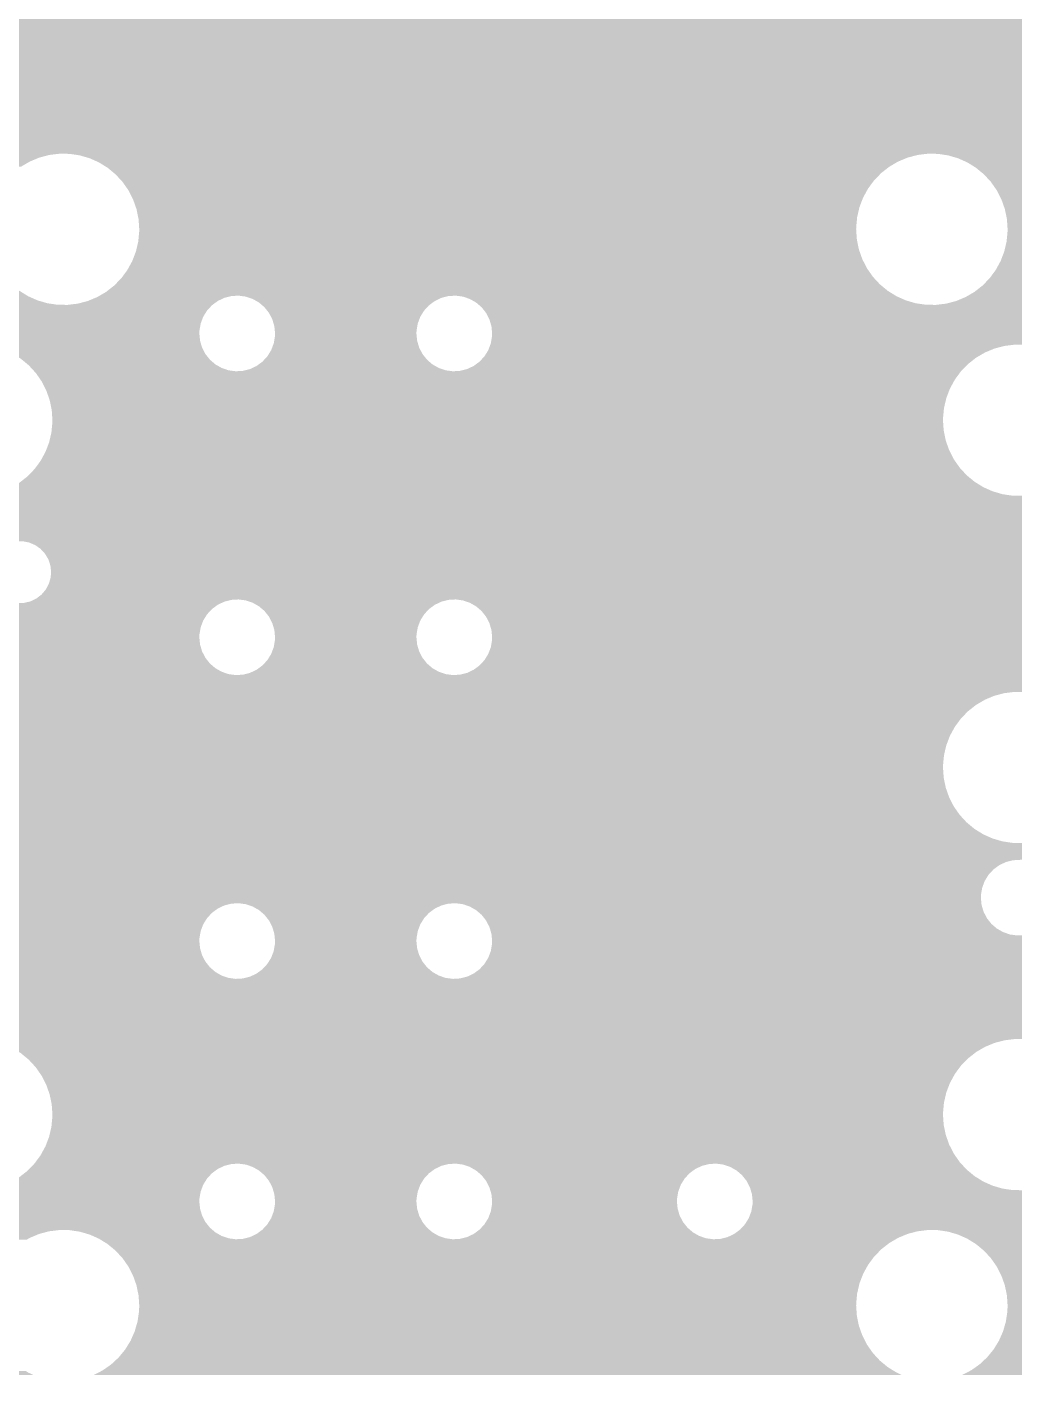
# Model space of a CAD drawing. Extents: x 295 to 953, y 10 to 290.
# Drawn here: x 609.31 to 641.07, y 100.85 to 144.25 of the extents above; entities that cross this region are included whole.
import ezdxf

# ---------------------------------------------------------------- set-up
doc = ezdxf.new("R2010")
doc.units = 0
doc.header["$LTSCALE"] = 5
doc.header["$MEASUREMENT"] = 0
doc.layers.add('PWR1', color=7, linetype='CONTINUOUS')

msp = doc.modelspace()

# ---------------------------------------------------------------- linework, layer by layer
at = {"layer": 'PWR1'}
for points in [[(525.272, 140.165), (525.272, 144.562), (658.545, 140.165), (658.545, 144.562)], [(525.272, 140.125), (525.272, 140.165), (610.027, 140.125), (610.355, 140.165)], [(610.684, 140.161), (610.355, 140.165), (638.261, 140.161), (638.295, 140.165)], [(638.624, 140.161), (638.295, 140.165), (658.545, 140.161), (658.545, 140.165)], [(525.272, 140.04), (525.272, 140.125), (609.708, 140.04), (610.027, 140.125)], [(525.272, 139.914), (525.272, 140.04), (609.404, 139.914), (609.708, 140.04)], [(525.272, 139.747), (525.272, 139.914), (609.119, 139.747), (609.404, 139.914)], [(610.927, 140.125), (610.684, 140.161), (637.967, 140.125), (638.261, 140.161)], [(611.011, 140.112), (610.927, 140.125), (637.92, 140.112), (637.967, 140.125)], [(611.257, 140.04), (611.011, 140.112), (637.648, 140.04), (637.92, 140.112)], [(611.327, 140.02), (611.257, 140.04), (637.599, 140.02), (637.648, 140.04)], [(611.565, 139.914), (611.327, 140.02), (637.344, 139.914), (637.599, 140.02)], [(611.629, 139.886), (611.565, 139.914), (637.295, 139.886), (637.344, 139.914)], [(611.852, 139.747), (611.629, 139.886), (637.059, 139.747), (637.295, 139.886)], [(611.909, 139.712), (611.852, 139.747), (637.014, 139.712), (637.059, 139.747)], [(638.951, 140.112), (638.624, 140.161), (658.545, 140.112), (658.545, 140.161)], [(639.267, 140.02), (638.951, 140.112), (658.545, 140.02), (658.545, 140.112)], [(639.569, 139.886), (639.267, 140.02), (658.545, 139.886), (658.545, 140.02)], [(639.849, 139.712), (639.569, 139.886), (658.545, 139.712), (658.545, 139.886)], [(612.112, 139.544), (611.909, 139.712), (636.799, 139.544), (637.014, 139.712)], [(612.163, 139.502), (612.112, 139.544), (636.759, 139.502), (636.799, 139.544)], [(612.343, 139.307), (612.163, 139.502), (636.57, 139.307), (636.759, 139.502)], [(612.387, 139.259), (612.343, 139.307), (636.534, 139.259), (636.57, 139.307)], [(640.103, 139.502), (639.849, 139.712), (658.545, 139.502), (658.545, 139.712)], [(640.327, 139.259), (640.103, 139.502), (658.545, 139.259), (658.545, 139.502)], [(612.539, 139.042), (612.387, 139.259), (636.374, 139.042), (636.534, 139.259)], [(612.576, 138.989), (612.539, 139.042), (636.345, 138.989), (636.374, 139.042)], [(612.697, 138.752), (612.576, 138.989), (636.216, 138.752), (636.345, 138.989)], [(640.516, 138.989), (640.327, 139.259), (658.545, 138.989), (658.545, 139.259)], [(640.666, 138.696), (640.516, 138.989), (658.545, 138.696), (658.545, 138.989)], [(612.726, 138.696), (612.697, 138.752), (636.194, 138.696), (636.216, 138.752)], [(612.815, 138.444), (612.726, 138.696), (636.098, 138.444), (636.194, 138.696)], [(612.836, 138.385), (612.815, 138.444), (636.085, 138.385), (636.098, 138.444)], [(640.776, 138.385), (640.666, 138.696), (658.545, 138.385), (658.545, 138.696)], [(612.89, 138.123), (612.836, 138.385), (636.024, 138.123), (636.085, 138.385)], [(612.903, 138.061), (612.89, 138.123), (636.018, 138.061), (636.024, 138.123)], [(612.921, 137.794), (612.903, 138.061), (635.993, 137.794), (636.018, 138.061)], [(640.843, 138.061), (640.776, 138.385), (658.545, 138.061), (658.545, 138.385)], [(640.865, 137.732), (640.843, 138.061), (658.545, 137.732), (658.545, 138.061)], [(612.899, 137.403), (612.924, 137.67), (636.015, 137.403), (635.996, 137.67)], [(612.925, 137.732), (612.921, 137.794), (635.992, 137.732), (635.993, 137.794)], [(612.924, 137.67), (612.925, 137.732), (635.996, 137.67), (635.992, 137.732)], [(640.833, 137.342), (640.864, 137.67), (658.545, 137.342), (658.545, 137.67)], [(640.864, 137.67), (640.865, 137.732), (658.545, 137.67), (658.545, 137.732)], [(612.833, 137.08), (612.893, 137.342), (636.081, 137.08), (636.027, 137.342)], [(612.893, 137.342), (612.899, 137.403), (636.027, 137.342), (636.015, 137.403)], [(640.759, 137.021), (640.833, 137.342), (658.545, 137.021), (658.545, 137.342)], [(612.572, 136.476), (612.701, 136.712), (636.341, 136.476), (636.22, 136.712)], [(612.701, 136.712), (612.723, 136.769), (636.22, 136.712), (636.191, 136.769)], [(612.723, 136.769), (612.819, 137.021), (636.191, 136.769), (636.102, 137.021)], [(612.819, 137.021), (612.833, 137.08), (636.102, 137.021), (636.081, 137.08)], [(640.483, 136.423), (640.641, 136.712), (658.545, 136.423), (658.545, 136.712)], [(640.641, 136.712), (640.759, 137.021), (658.545, 136.712), (658.545, 137.021)], [(612.383, 136.205), (612.543, 136.423), (636.53, 136.205), (636.378, 136.423)], [(612.543, 136.423), (612.572, 136.476), (636.378, 136.423), (636.341, 136.476)], [(640.287, 136.157), (640.483, 136.423), (658.545, 136.157), (658.545, 136.423)], [(611.903, 135.753), (612.118, 135.921), (637.008, 135.753), (636.805, 135.921)], [(612.118, 135.921), (612.159, 135.963), (636.805, 135.921), (636.754, 135.963)], [(612.159, 135.963), (612.347, 136.157), (636.754, 135.963), (636.574, 136.157)], [(612.347, 136.157), (612.383, 136.205), (636.574, 136.157), (636.53, 136.205)], [(639.798, 135.717), (640.058, 135.921), (658.545, 135.717), (658.545, 135.921)], [(640.058, 135.921), (640.287, 136.157), (658.545, 135.921), (658.545, 136.157)], [(562.991, 135.579), (562.991, 135.753), (609.349, 135.579), (609.068, 135.753)], [(562.991, 135.445), (562.991, 135.579), (609.65, 135.445), (609.349, 135.579)], [(562.991, 135.353), (562.991, 135.445), (609.966, 135.353), (609.65, 135.445)], [(610.95, 135.34), (611.269, 135.424), (615.336, 135.34), (615.451, 135.424)], [(611.269, 135.424), (611.273, 135.426), (615.451, 135.424), (615.453, 135.426)], [(611.273, 135.426), (611.513, 135.526), (615.453, 135.426), (615.664, 135.526)], [(611.513, 135.526), (611.573, 135.551), (615.664, 135.526), (615.762, 135.551)], [(611.573, 135.551), (611.629, 135.583), (615.762, 135.551), (615.89, 135.583)], [(611.629, 135.583), (611.652, 135.597), (615.89, 135.583), (616.122, 135.597)], [(611.652, 135.597), (611.858, 135.717), (637.26, 135.597), (637.066, 135.717)], [(611.858, 135.717), (611.903, 135.753), (637.066, 135.717), (637.008, 135.753)], [(616.223, 135.583), (616.122, 135.597), (622.875, 135.583), (623.107, 135.597)], [(616.353, 135.566), (616.223, 135.583), (622.806, 135.566), (622.875, 135.583)], [(616.473, 135.526), (616.353, 135.566), (622.649, 135.526), (622.806, 135.566)], [(616.574, 135.491), (616.473, 135.526), (622.576, 135.491), (622.649, 135.526)], [(616.689, 135.426), (616.574, 135.491), (622.438, 135.426), (622.576, 135.491)], [(616.777, 135.376), (616.689, 135.426), (622.37, 135.376), (622.438, 135.426)], [(623.239, 135.579), (623.107, 135.597), (637.289, 135.579), (637.26, 135.597)], [(623.338, 135.566), (623.239, 135.579), (637.318, 135.566), (637.289, 135.579)], [(623.559, 135.491), (623.338, 135.566), (637.486, 135.491), (637.318, 135.566)], [(623.641, 135.445), (623.559, 135.491), (637.59, 135.445), (637.486, 135.491)], [(623.762, 135.376), (623.641, 135.445), (637.825, 135.376), (637.59, 135.445)], [(638.89, 135.34), (639.209, 135.424), (658.545, 135.34), (658.545, 135.424)], [(639.209, 135.424), (639.513, 135.551), (658.545, 135.424), (658.545, 135.551)], [(639.513, 135.551), (639.798, 135.717), (658.545, 135.551), (658.545, 135.717)], [(562.991, 135.304), (562.991, 135.353), (610.293, 135.304), (609.966, 135.353)], [(562.991, 135.3), (562.991, 135.304), (610.622, 135.3), (610.293, 135.304)], [(562.991, 135.288), (562.991, 135.3), (615.265, 135.288), (615.281, 135.3)], [(562.991, 135.117), (562.991, 135.288), (615.107, 135.117), (615.265, 135.288)], [(562.991, 134.919), (562.991, 135.117), (614.984, 134.919), (615.107, 135.117)], [(610.622, 135.3), (610.95, 135.34), (615.281, 135.3), (615.336, 135.34)], [(616.88, 135.288), (616.777, 135.376), (622.25, 135.288), (622.37, 135.376)], [(616.954, 135.225), (616.88, 135.288), (622.191, 135.225), (622.25, 135.288)], [(617.039, 135.117), (616.954, 135.225), (622.092, 135.117), (622.191, 135.225)], [(617.099, 135.042), (617.039, 135.117), (622.045, 135.042), (622.092, 135.117)], [(617.163, 134.919), (617.099, 135.042), (621.969, 134.919), (622.045, 135.042)], [(623.79, 135.353), (623.762, 135.376), (637.906, 135.353), (637.825, 135.376)], [(623.846, 135.304), (623.79, 135.353), (638.233, 135.304), (637.906, 135.353)], [(623.851, 135.3), (623.846, 135.304), (638.562, 135.3), (638.233, 135.304)], [(623.939, 135.225), (623.851, 135.3), (658.545, 135.225), (658.545, 135.3)], [(624.084, 135.042), (623.939, 135.225), (658.545, 135.042), (658.545, 135.225)], [(624.191, 134.835), (624.084, 135.042), (658.545, 134.835), (658.545, 135.042)], [(638.562, 135.3), (638.89, 135.34), (658.545, 135.3), (658.545, 135.34)], [(562.991, 134.701), (562.991, 134.919), (614.902, 134.701), (614.984, 134.919)], [(562.991, 134.471), (562.991, 134.701), (614.862, 134.471), (614.902, 134.701)], [(617.206, 134.835), (617.163, 134.919), (621.937, 134.835), (621.969, 134.919)], [(617.246, 134.701), (617.206, 134.835), (621.887, 134.701), (621.937, 134.835)], [(617.272, 134.612), (617.246, 134.701), (621.871, 134.612), (621.887, 134.701)], [(617.286, 134.471), (617.272, 134.612), (621.847, 134.471), (621.871, 134.612)], [(624.257, 134.612), (624.191, 134.835), (658.545, 134.612), (658.545, 134.835)], [(624.28, 134.38), (624.257, 134.612), (658.545, 134.38), (658.545, 134.612)], [(562.991, 134.38), (562.991, 134.471), (614.858, 134.38), (614.862, 134.471)], [(562.991, 134.2), (562.991, 134.38), (614.876, 134.2), (614.858, 134.38)], [(578.634, 134.169), (578.403, 134.2), (614.879, 134.169), (614.876, 134.2)], [(578.698, 134.148), (578.634, 134.169), (614.881, 134.148), (614.879, 134.169)], [(578.855, 134.094), (578.698, 134.148), (614.896, 134.094), (614.881, 134.148)], [(578.989, 134.018), (578.855, 134.094), (614.919, 134.018), (614.896, 134.094)], [(617.252, 134.058), (617.267, 134.148), (621.892, 134.058), (621.866, 134.148)], [(617.267, 134.148), (617.291, 134.288), (621.866, 134.148), (621.852, 134.288)], [(617.295, 134.38), (617.286, 134.471), (621.843, 134.38), (621.847, 134.471)], [(617.291, 134.288), (617.295, 134.38), (621.852, 134.288), (621.843, 134.38)], [(624.237, 134.058), (624.276, 134.288), (658.545, 134.058), (658.545, 134.288)], [(624.276, 134.288), (624.28, 134.38), (658.545, 134.288), (658.545, 134.38)], [(607.89, 134.014), (607.561, 134.018), (614.92, 134.014), (614.919, 134.018)], [(608.217, 133.965), (607.89, 134.014), (614.935, 133.965), (614.92, 134.014)], [(608.358, 133.924), (608.217, 133.965), (614.947, 133.924), (614.935, 133.965)], [(608.533, 133.873), (608.358, 133.924), (614.973, 133.873), (614.947, 133.924)], [(608.835, 133.739), (608.533, 133.873), (615.043, 133.739), (614.973, 133.873)], [(608.869, 133.717), (608.835, 133.739), (615.054, 133.717), (615.043, 133.739)], [(609.115, 133.565), (608.869, 133.717), (615.175, 133.565), (615.054, 133.717)], [(617.046, 133.642), (617.093, 133.717), (622.099, 133.642), (622.039, 133.717)], [(617.093, 133.717), (617.169, 133.84), (622.039, 133.717), (621.975, 133.84)], [(617.169, 133.84), (617.201, 133.924), (621.975, 133.84), (621.932, 133.924)], [(617.201, 133.924), (617.252, 134.058), (621.932, 133.924), (621.892, 134.058)], [(624.031, 133.642), (624.109, 133.767), (639.924, 133.642), (640.138, 133.767)], [(624.109, 133.767), (624.154, 133.84), (640.138, 133.767), (640.314, 133.84)], [(624.154, 133.84), (624.174, 133.894), (640.314, 133.84), (640.442, 133.894)], [(624.174, 133.894), (624.206, 133.978), (640.442, 133.894), (640.761, 133.978)], [(624.206, 133.978), (624.221, 134.018), (640.761, 133.978), (641.089, 134.018)], [(624.221, 134.018), (624.237, 134.058), (658.545, 134.018), (658.545, 134.058)], [(609.152, 133.535), (609.115, 133.565), (615.199, 133.535), (615.175, 133.565)], [(609.336, 133.383), (609.152, 133.535), (615.376, 133.383), (615.199, 133.535)], [(609.369, 133.355), (609.336, 133.383), (615.425, 133.355), (615.376, 133.383)], [(609.45, 133.268), (609.369, 133.355), (615.579, 133.268), (615.425, 133.355)], [(609.519, 133.193), (609.45, 133.268), (615.8, 133.193), (615.579, 133.268)], [(616.332, 133.193), (616.489, 133.233), (622.785, 133.193), (622.666, 133.233)], [(616.489, 133.233), (616.562, 133.268), (622.666, 133.233), (622.564, 133.268)], [(616.562, 133.268), (616.7, 133.333), (622.564, 133.268), (622.449, 133.333)], [(616.7, 133.333), (616.768, 133.383), (622.449, 133.333), (622.361, 133.383)], [(616.768, 133.383), (616.888, 133.471), (622.361, 133.383), (622.258, 133.471)], [(616.888, 133.471), (616.947, 133.535), (622.258, 133.471), (622.184, 133.535)], [(616.947, 133.535), (617.046, 133.642), (622.184, 133.535), (622.099, 133.642)], [(623.248, 133.176), (623.474, 133.233), (639.378, 133.176), (639.434, 133.233)], [(623.474, 133.233), (623.685, 133.333), (639.434, 133.233), (639.531, 133.333)], [(623.685, 133.333), (623.772, 133.397), (639.531, 133.333), (639.593, 133.397)], [(623.772, 133.397), (623.873, 133.471), (639.593, 133.397), (639.688, 133.471)], [(623.873, 133.471), (623.993, 133.601), (639.688, 133.471), (639.853, 133.601)], [(623.993, 133.601), (624.031, 133.642), (639.853, 133.601), (639.924, 133.642)], [(609.547, 133.162), (609.519, 133.193), (616.031, 133.162), (615.8, 133.193)], [(609.549, 133.161), (609.547, 133.162), (639.364, 133.161), (639.365, 133.162)], [(609.593, 133.113), (609.549, 133.161), (639.328, 133.113), (639.364, 133.161)], [(609.745, 132.895), (609.593, 133.113), (639.168, 132.895), (639.328, 133.113)], [(609.782, 132.842), (609.745, 132.895), (639.139, 132.842), (639.168, 132.895)], [(609.903, 132.606), (609.782, 132.842), (639.01, 132.606), (639.139, 132.842)], [(616.031, 133.162), (616.263, 133.176), (623.016, 133.162), (622.915, 133.176)], [(616.263, 133.176), (616.332, 133.193), (622.915, 133.176), (622.785, 133.193)], [(623.016, 133.162), (623.248, 133.176), (639.365, 133.162), (639.378, 133.176)], [(609.932, 132.549), (609.903, 132.606), (638.988, 132.549), (639.01, 132.606)], [(610.021, 132.297), (609.932, 132.549), (638.892, 132.297), (638.988, 132.549)], [(610.042, 132.238), (610.021, 132.297), (638.879, 132.238), (638.892, 132.297)], [(610.096, 131.976), (610.042, 132.238), (638.818, 131.976), (638.879, 132.238)], [(610.109, 131.915), (610.096, 131.976), (638.812, 131.915), (638.818, 131.976)], [(610.105, 131.257), (610.13, 131.524), (638.809, 131.257), (638.79, 131.524)], [(610.127, 131.648), (610.109, 131.915), (638.787, 131.648), (638.812, 131.915)], [(610.131, 131.586), (610.127, 131.648), (638.786, 131.586), (638.787, 131.648)], [(610.13, 131.524), (610.131, 131.586), (638.79, 131.524), (638.786, 131.586)], [(610.039, 130.933), (610.099, 131.195), (638.875, 130.933), (638.821, 131.195)], [(610.099, 131.195), (610.105, 131.257), (638.821, 131.195), (638.809, 131.257)], [(609.907, 130.566), (609.929, 130.622), (639.014, 130.566), (638.985, 130.622)], [(609.929, 130.622), (610.025, 130.874), (638.985, 130.622), (638.896, 130.874)], [(610.025, 130.874), (610.039, 130.933), (638.896, 130.874), (638.875, 130.933)], [(609.589, 130.059), (609.749, 130.276), (639.324, 130.059), (639.172, 130.276)], [(609.749, 130.276), (609.778, 130.329), (639.172, 130.276), (639.135, 130.329)], [(609.778, 130.329), (609.907, 130.566), (639.135, 130.329), (639.014, 130.566)], [(609.109, 129.606), (609.324, 129.774), (639.802, 129.606), (639.599, 129.774)], [(609.324, 129.774), (609.365, 129.816), (639.599, 129.774), (639.548, 129.816)], [(609.365, 129.816), (609.553, 130.011), (639.548, 129.816), (639.368, 130.011)], [(609.553, 130.011), (609.589, 130.059), (639.368, 130.011), (639.324, 130.059)], [(608.524, 129.298), (608.779, 129.404), (640.384, 129.298), (640.146, 129.404)], [(608.779, 129.404), (608.828, 129.432), (640.146, 129.404), (640.083, 129.432)], [(608.828, 129.432), (609.064, 129.571), (640.083, 129.432), (639.86, 129.571)], [(609.064, 129.571), (609.109, 129.606), (639.86, 129.571), (639.802, 129.606)], [(562.991, 129.035), (562.991, 129.153), (644.982, 129.035), (644.947, 129.153)], [(562.991, 128.828), (562.991, 129.035), (645.09, 128.828), (644.982, 129.035)], [(607.828, 129.153), (607.863, 129.157), (641.356, 129.153), (641.027, 129.157)], [(607.863, 129.157), (608.156, 129.193), (641.027, 129.157), (640.784, 129.193)], [(608.156, 129.193), (608.203, 129.206), (640.784, 129.193), (640.7, 129.206)], [(608.203, 129.206), (608.475, 129.278), (640.7, 129.206), (640.455, 129.278)], [(608.475, 129.278), (608.524, 129.298), (640.455, 129.278), (640.384, 129.298)], [(562.991, 128.645), (562.991, 128.828), (645.235, 128.645), (645.09, 128.828)], [(562.991, 128.612), (562.991, 128.645), (645.273, 128.612), (645.235, 128.645)], [(578.634, 128.581), (578.403, 128.612), (645.31, 128.581), (645.273, 128.612)], [(578.855, 128.506), (578.634, 128.581), (645.396, 128.506), (645.31, 128.581)], [(578.878, 128.493), (578.855, 128.506), (645.412, 128.493), (645.396, 128.506)], [(579.058, 128.391), (578.878, 128.493), (645.591, 128.391), (645.412, 128.493)], [(579.073, 128.378), (579.058, 128.391), (645.614, 128.378), (645.591, 128.391)], [(579.16, 128.304), (579.073, 128.378), (645.835, 128.304), (645.614, 128.378)], [(579.196, 128.273), (579.16, 128.304), (646.066, 128.273), (645.835, 128.304)], [(579.235, 128.24), (579.196, 128.273), (658.545, 128.24), (658.545, 128.273)], [(579.38, 128.057), (579.235, 128.24), (658.545, 128.057), (658.545, 128.24)], [(579.487, 127.85), (579.38, 128.057), (658.545, 127.85), (658.545, 128.057)], [(579.535, 127.69), (579.487, 127.85), (658.545, 127.69), (658.545, 127.85)], [(609.386, 127.649), (609.179, 127.69), (658.545, 127.649), (658.545, 127.69)], [(609.58, 127.566), (609.386, 127.649), (658.545, 127.566), (658.545, 127.649)], [(609.752, 127.444), (609.58, 127.566), (658.545, 127.444), (658.545, 127.566)], [(609.894, 127.288), (609.752, 127.444), (658.545, 127.288), (658.545, 127.444)], [(610.001, 127.106), (609.894, 127.288), (658.545, 127.106), (658.545, 127.288)], [(610.067, 126.906), (610.001, 127.106), (658.545, 126.906), (658.545, 127.106)], [(610.089, 126.696), (610.067, 126.906), (658.545, 126.696), (658.545, 126.906)], [(609.915, 126.133), (610.015, 126.319), (658.545, 126.133), (658.545, 126.319)], [(610.015, 126.319), (610.074, 126.521), (658.545, 126.319), (658.545, 126.521)], [(610.074, 126.521), (610.089, 126.696), (658.545, 126.521), (658.545, 126.696)], [(609.555, 125.818), (609.611, 125.844), (658.545, 125.818), (658.545, 125.844)], [(609.611, 125.844), (609.778, 125.972), (658.545, 125.844), (658.545, 125.972)], [(609.778, 125.972), (609.915, 126.133), (658.545, 125.972), (658.545, 126.133)], [(562.991, 125.647), (562.991, 125.703), (615.453, 125.647), (615.57, 125.703)], [(562.991, 125.509), (562.991, 125.647), (615.265, 125.509), (615.453, 125.647)], [(562.991, 125.338), (562.991, 125.509), (615.107, 125.338), (615.265, 125.509)], [(609.004, 125.703), (609.215, 125.706), (615.57, 125.703), (615.578, 125.706)], [(609.215, 125.706), (609.388, 125.747), (615.578, 125.706), (615.664, 125.747)], [(609.388, 125.747), (609.42, 125.754), (615.664, 125.747), (615.693, 125.754)], [(609.42, 125.754), (609.526, 125.804), (615.693, 125.754), (615.89, 125.804)], [(609.526, 125.804), (609.555, 125.818), (615.89, 125.804), (616.122, 125.818)], [(616.223, 125.804), (616.122, 125.818), (622.875, 125.804), (623.107, 125.818)], [(616.353, 125.787), (616.223, 125.804), (622.806, 125.787), (622.875, 125.804)], [(616.473, 125.747), (616.353, 125.787), (622.649, 125.747), (622.806, 125.787)], [(616.574, 125.712), (616.473, 125.747), (622.576, 125.712), (622.649, 125.747)], [(616.689, 125.647), (616.574, 125.712), (622.438, 125.647), (622.576, 125.712)], [(616.777, 125.597), (616.689, 125.647), (622.37, 125.597), (622.438, 125.647)], [(616.88, 125.509), (616.777, 125.597), (622.25, 125.509), (622.37, 125.597)], [(616.954, 125.446), (616.88, 125.509), (622.191, 125.446), (622.25, 125.509)], [(617.039, 125.338), (616.954, 125.446), (622.092, 125.338), (622.191, 125.446)], [(623.338, 125.787), (623.107, 125.818), (658.545, 125.787), (658.545, 125.818)], [(623.559, 125.712), (623.338, 125.787), (658.545, 125.712), (658.545, 125.787)], [(623.762, 125.597), (623.559, 125.712), (658.545, 125.597), (658.545, 125.712)], [(623.939, 125.446), (623.762, 125.597), (658.545, 125.446), (658.545, 125.597)], [(624.084, 125.263), (623.939, 125.446), (658.545, 125.263), (658.545, 125.446)], [(562.991, 125.14), (562.991, 125.338), (614.984, 125.14), (615.107, 125.338)], [(562.991, 124.922), (562.991, 125.14), (614.902, 124.922), (614.984, 125.14)], [(617.099, 125.263), (617.039, 125.338), (622.045, 125.263), (622.092, 125.338)], [(617.163, 125.14), (617.099, 125.263), (621.969, 125.14), (622.045, 125.263)], [(617.206, 125.056), (617.163, 125.14), (621.937, 125.056), (621.969, 125.14)], [(617.246, 124.922), (617.206, 125.056), (621.887, 124.922), (621.937, 125.056)], [(624.191, 125.056), (624.084, 125.263), (658.545, 125.056), (658.545, 125.263)], [(624.257, 124.833), (624.191, 125.056), (658.545, 124.833), (658.545, 125.056)], [(562.991, 124.692), (562.991, 124.922), (614.862, 124.692), (614.902, 124.922)], [(562.991, 124.601), (562.991, 124.692), (614.858, 124.601), (614.862, 124.692)], [(562.991, 124.369), (562.991, 124.601), (614.881, 124.369), (614.858, 124.601)], [(617.272, 124.833), (617.246, 124.922), (621.871, 124.833), (621.887, 124.922)], [(617.286, 124.692), (617.272, 124.833), (621.847, 124.692), (621.871, 124.833)], [(617.295, 124.601), (617.286, 124.692), (621.843, 124.601), (621.847, 124.692)], [(617.291, 124.509), (617.295, 124.601), (621.852, 124.509), (621.843, 124.601)], [(624.28, 124.601), (624.257, 124.833), (658.545, 124.601), (658.545, 124.833)], [(624.276, 124.509), (624.28, 124.601), (658.545, 124.509), (658.545, 124.601)], [(562.991, 124.145), (562.991, 124.369), (614.947, 124.145), (614.881, 124.369)], [(562.991, 123.938), (562.991, 124.145), (615.054, 123.938), (614.947, 124.145)], [(617.169, 124.061), (617.201, 124.145), (621.975, 124.061), (621.932, 124.145)], [(617.201, 124.145), (617.252, 124.279), (621.932, 124.145), (621.892, 124.279)], [(617.252, 124.279), (617.267, 124.369), (621.892, 124.279), (621.866, 124.369)], [(617.267, 124.369), (617.291, 124.509), (621.866, 124.369), (621.852, 124.509)], [(624.154, 124.061), (624.237, 124.279), (658.545, 124.061), (658.545, 124.279)], [(624.237, 124.279), (624.276, 124.509), (658.545, 124.279), (658.545, 124.509)], [(562.991, 123.756), (562.991, 123.938), (615.199, 123.756), (615.054, 123.938)], [(562.991, 123.604), (562.991, 123.756), (615.376, 123.604), (615.199, 123.756)], [(616.768, 123.604), (616.888, 123.692), (622.361, 123.604), (622.258, 123.692)], [(616.888, 123.692), (616.947, 123.756), (622.258, 123.692), (622.184, 123.756)], [(616.947, 123.756), (617.046, 123.863), (622.184, 123.756), (622.099, 123.863)], [(617.046, 123.863), (617.093, 123.938), (622.099, 123.863), (622.039, 123.938)], [(617.093, 123.938), (617.169, 124.061), (622.039, 123.938), (621.975, 124.061)], [(623.685, 123.554), (623.873, 123.692), (658.545, 123.554), (658.545, 123.692)], [(623.873, 123.692), (624.031, 123.863), (658.545, 123.692), (658.545, 123.863)], [(624.031, 123.863), (624.154, 124.061), (658.545, 123.863), (658.545, 124.061)], [(562.991, 123.489), (562.991, 123.604), (615.579, 123.489), (615.376, 123.604)], [(562.991, 123.414), (562.991, 123.489), (615.8, 123.414), (615.579, 123.489)], [(562.991, 123.383), (562.991, 123.414), (616.031, 123.383), (615.8, 123.414)], [(562.991, 123.024), (562.991, 123.383), (658.545, 123.024), (658.545, 123.383)], [(616.031, 123.383), (616.263, 123.397), (623.016, 123.383), (622.915, 123.397)], [(616.263, 123.397), (616.332, 123.414), (622.915, 123.397), (622.785, 123.414)], [(616.332, 123.414), (616.489, 123.454), (622.785, 123.414), (622.666, 123.454)], [(616.489, 123.454), (616.562, 123.489), (622.666, 123.454), (622.564, 123.489)], [(616.562, 123.489), (616.7, 123.554), (622.564, 123.489), (622.449, 123.554)], [(616.7, 123.554), (616.768, 123.604), (622.449, 123.554), (622.361, 123.604)], [(623.016, 123.383), (623.248, 123.397), (658.545, 123.383), (658.545, 123.397)], [(623.248, 123.397), (623.474, 123.454), (658.545, 123.397), (658.545, 123.454)], [(623.474, 123.454), (623.685, 123.554), (658.545, 123.454), (658.545, 123.554)], [(578.634, 122.993), (578.403, 123.024), (658.545, 122.993), (658.545, 123.024)], [(578.855, 122.918), (578.634, 122.993), (658.545, 122.918), (658.545, 122.993)], [(578.989, 122.842), (578.855, 122.918), (658.545, 122.842), (658.545, 122.918)], [(579.058, 122.803), (578.989, 122.842), (640.772, 122.803), (641.089, 122.842)], [(579.06, 122.802), (579.058, 122.803), (640.761, 122.802), (640.772, 122.803)], [(579.158, 122.718), (579.06, 122.802), (640.442, 122.718), (640.761, 122.802)], [(579.235, 122.652), (579.158, 122.718), (640.283, 122.652), (640.442, 122.718)], [(579.283, 122.591), (579.235, 122.652), (640.138, 122.591), (640.283, 122.652)], [(579.38, 122.469), (579.283, 122.591), (639.929, 122.469), (640.138, 122.591)], [(579.403, 122.425), (579.38, 122.469), (639.853, 122.425), (639.929, 122.469)], [(579.487, 122.262), (579.403, 122.425), (639.646, 122.262), (639.853, 122.425)], [(579.499, 122.221), (579.487, 122.262), (639.593, 122.221), (639.646, 122.262)], [(579.553, 122.039), (579.499, 122.221), (639.416, 122.039), (639.593, 122.221)], [(579.559, 121.985), (579.553, 122.039), (639.364, 121.985), (639.416, 122.039)], [(579.576, 121.807), (579.559, 121.985), (639.233, 121.807), (639.364, 121.985)], [(579.533, 121.485), (579.572, 121.715), (639.04, 121.485), (639.166, 121.715)], [(579.572, 121.719), (579.576, 121.807), (639.168, 121.719), (639.233, 121.807)], [(579.572, 121.715), (579.572, 121.719), (639.166, 121.715), (639.168, 121.719)], [(579.327, 121.069), (579.359, 121.121), (638.88, 121.069), (638.892, 121.121)], [(579.359, 121.121), (579.45, 121.267), (638.892, 121.121), (638.948, 121.267)], [(579.45, 121.267), (579.511, 121.43), (638.948, 121.267), (639.01, 121.43)], [(579.511, 121.43), (579.533, 121.485), (639.01, 121.43), (639.04, 121.485)], [(578.544, 120.603), (578.77, 120.66), (638.799, 120.603), (638.805, 120.66)], [(578.77, 120.66), (578.981, 120.76), (638.805, 120.66), (638.814, 120.76)], [(578.981, 120.76), (579.036, 120.8), (638.814, 120.76), (638.818, 120.8)], [(579.036, 120.8), (579.169, 120.898), (638.818, 120.8), (638.84, 120.898)], [(579.169, 120.898), (579.327, 121.069), (638.84, 120.898), (638.88, 121.069)], [(562.991, 120.472), (562.991, 120.589), (638.787, 120.472), (638.798, 120.589)], [(562.991, 120.41), (562.991, 120.472), (638.786, 120.41), (638.787, 120.472)], [(562.991, 120.081), (562.991, 120.41), (638.809, 120.081), (638.786, 120.41)], [(578.312, 120.589), (578.544, 120.603), (638.798, 120.589), (638.799, 120.603)], [(562.991, 119.757), (562.991, 120.081), (638.875, 119.757), (638.809, 120.081)], [(562.991, 119.446), (562.991, 119.757), (638.985, 119.446), (638.875, 119.757)], [(562.991, 119.153), (562.991, 119.446), (639.135, 119.153), (638.985, 119.446)], [(562.991, 118.883), (562.991, 119.153), (639.324, 118.883), (639.135, 119.153)], [(562.991, 118.64), (562.991, 118.883), (639.548, 118.64), (639.324, 118.883)], [(562.991, 118.43), (562.991, 118.64), (639.802, 118.43), (639.548, 118.64)], [(562.991, 118.256), (562.991, 118.43), (640.083, 118.256), (639.802, 118.43)], [(562.991, 118.122), (562.991, 118.256), (640.384, 118.122), (640.083, 118.256)], [(562.991, 118.03), (562.991, 118.122), (640.7, 118.03), (640.384, 118.122)], [(562.991, 117.981), (562.991, 118.03), (641.027, 117.981), (640.7, 118.03)], [(562.991, 117.977), (562.991, 117.981), (641.356, 117.977), (641.027, 117.981)], [(562.991, 117.937), (562.991, 117.977), (644.239, 117.937), (644.254, 117.977)], [(562.991, 117.707), (562.991, 117.937), (644.199, 117.707), (644.239, 117.937)], [(562.991, 117.616), (562.991, 117.707), (644.195, 117.616), (644.199, 117.707)], [(562.991, 117.436), (562.991, 117.616), (644.213, 117.436), (644.195, 117.616)], [(562.991, 117.422), (562.991, 117.436), (641.036, 117.422), (641.268, 117.436)], [(562.991, 117.365), (562.991, 117.422), (640.81, 117.365), (641.036, 117.422)], [(562.991, 117.265), (562.991, 117.365), (640.599, 117.265), (640.81, 117.365)], [(562.991, 117.127), (562.991, 117.265), (640.411, 117.127), (640.599, 117.265)], [(562.991, 116.956), (562.991, 117.127), (640.253, 116.956), (640.411, 117.127)], [(562.991, 116.758), (562.991, 116.956), (640.13, 116.758), (640.253, 116.956)], [(562.991, 116.54), (562.991, 116.758), (640.048, 116.54), (640.13, 116.758)], [(562.991, 116.31), (562.991, 116.54), (640.008, 116.31), (640.048, 116.54)], [(562.991, 116.219), (562.991, 116.31), (640.004, 116.219), (640.008, 116.31)], [(562.991, 116.039), (562.991, 116.219), (640.022, 116.039), (640.004, 116.219)], [(562.991, 116.025), (562.991, 116.039), (615.89, 116.025), (616.122, 116.039)], [(562.991, 115.968), (562.991, 116.025), (615.664, 115.968), (615.89, 116.025)], [(562.991, 115.868), (562.991, 115.968), (615.453, 115.868), (615.664, 115.968)], [(562.991, 115.73), (562.991, 115.868), (615.265, 115.73), (615.453, 115.868)], [(616.223, 116.025), (616.122, 116.039), (622.875, 116.025), (623.107, 116.039)], [(616.353, 116.008), (616.223, 116.025), (622.806, 116.008), (622.875, 116.025)], [(616.473, 115.968), (616.353, 116.008), (622.649, 115.968), (622.806, 116.008)], [(616.574, 115.933), (616.473, 115.968), (622.576, 115.933), (622.649, 115.968)], [(616.689, 115.868), (616.574, 115.933), (622.438, 115.868), (622.576, 115.933)], [(616.777, 115.818), (616.689, 115.868), (622.37, 115.818), (622.438, 115.868)], [(623.338, 116.008), (623.107, 116.039), (640.025, 116.008), (640.022, 116.039)], [(623.402, 115.987), (623.338, 116.008), (640.027, 115.987), (640.025, 116.008)], [(623.559, 115.933), (623.402, 115.987), (640.042, 115.933), (640.027, 115.987)], [(623.762, 115.818), (623.559, 115.933), (640.076, 115.818), (640.042, 115.933)], [(562.991, 115.559), (562.991, 115.73), (615.107, 115.559), (615.265, 115.73)], [(562.991, 115.361), (562.991, 115.559), (614.984, 115.361), (615.107, 115.559)], [(616.88, 115.73), (616.777, 115.818), (622.25, 115.73), (622.37, 115.818)], [(616.954, 115.667), (616.88, 115.73), (622.191, 115.667), (622.25, 115.73)], [(617.039, 115.559), (616.954, 115.667), (622.092, 115.559), (622.191, 115.667)], [(617.099, 115.484), (617.039, 115.559), (622.045, 115.484), (622.092, 115.559)], [(617.163, 115.361), (617.099, 115.484), (621.969, 115.361), (622.045, 115.484)], [(623.826, 115.763), (623.762, 115.818), (640.093, 115.763), (640.076, 115.818)], [(623.939, 115.667), (623.826, 115.763), (640.143, 115.667), (640.093, 115.763)], [(624.027, 115.556), (623.939, 115.667), (640.2, 115.556), (640.143, 115.667)], [(624.084, 115.484), (624.027, 115.556), (640.257, 115.484), (640.2, 115.556)], [(624.141, 115.374), (624.084, 115.484), (640.345, 115.374), (640.257, 115.484)], [(562.991, 115.143), (562.991, 115.361), (614.902, 115.143), (614.984, 115.361)], [(562.991, 114.913), (562.991, 115.143), (614.862, 114.913), (614.902, 115.143)], [(617.206, 115.277), (617.163, 115.361), (621.937, 115.277), (621.969, 115.361)], [(617.246, 115.143), (617.206, 115.277), (621.887, 115.143), (621.937, 115.277)], [(617.272, 115.054), (617.246, 115.143), (621.871, 115.054), (621.887, 115.143)], [(617.286, 114.913), (617.272, 115.054), (621.847, 114.913), (621.871, 115.054)], [(624.191, 115.277), (624.141, 115.374), (640.458, 115.277), (640.345, 115.374)], [(624.208, 115.222), (624.191, 115.277), (640.522, 115.222), (640.458, 115.277)], [(624.242, 115.107), (624.208, 115.222), (640.725, 115.107), (640.522, 115.222)], [(624.257, 115.054), (624.242, 115.107), (640.882, 115.054), (640.725, 115.107)], [(624.259, 115.032), (624.257, 115.054), (640.946, 115.032), (640.882, 115.054)], [(624.262, 115.001), (624.259, 115.032), (641.177, 115.001), (640.946, 115.032)], [(624.28, 114.822), (624.262, 115.001), (658.545, 114.822), (658.545, 115.001)], [(562.991, 114.822), (562.991, 114.913), (614.858, 114.822), (614.862, 114.913)], [(562.991, 114.59), (562.991, 114.822), (614.881, 114.59), (614.858, 114.822)], [(562.991, 114.366), (562.991, 114.59), (614.947, 114.366), (614.881, 114.59)], [(617.252, 114.5), (617.267, 114.59), (621.892, 114.5), (621.866, 114.59)], [(617.267, 114.59), (617.291, 114.73), (621.866, 114.59), (621.852, 114.73)], [(617.295, 114.822), (617.286, 114.913), (621.843, 114.822), (621.847, 114.913)], [(617.291, 114.73), (617.295, 114.822), (621.852, 114.73), (621.843, 114.822)], [(624.237, 114.5), (624.276, 114.73), (658.545, 114.5), (658.545, 114.73)], [(624.276, 114.73), (624.28, 114.822), (658.545, 114.73), (658.545, 114.822)], [(562.991, 114.159), (562.991, 114.366), (615.054, 114.159), (614.947, 114.366)], [(562.991, 113.977), (562.991, 114.159), (615.199, 113.977), (615.054, 114.159)], [(617.046, 114.084), (617.093, 114.159), (622.099, 114.084), (622.039, 114.159)], [(617.093, 114.159), (617.169, 114.282), (622.039, 114.159), (621.975, 114.282)], [(617.169, 114.282), (617.201, 114.366), (621.975, 114.282), (621.932, 114.366)], [(617.201, 114.366), (617.252, 114.5), (621.932, 114.366), (621.892, 114.5)], [(624.031, 114.084), (624.154, 114.282), (658.545, 114.084), (658.545, 114.282)], [(624.154, 114.282), (624.237, 114.5), (658.545, 114.282), (658.545, 114.5)], [(562.991, 113.825), (562.991, 113.977), (615.376, 113.825), (615.199, 113.977)], [(562.991, 113.71), (562.991, 113.825), (615.579, 113.71), (615.376, 113.825)], [(562.991, 113.635), (562.991, 113.71), (615.8, 113.635), (615.579, 113.71)], [(616.489, 113.675), (616.562, 113.71), (622.666, 113.675), (622.564, 113.71)], [(616.562, 113.71), (616.7, 113.775), (622.564, 113.71), (622.449, 113.775)], [(616.7, 113.775), (616.768, 113.825), (622.449, 113.775), (622.361, 113.825)], [(616.768, 113.825), (616.888, 113.913), (622.361, 113.825), (622.258, 113.913)], [(616.888, 113.913), (616.947, 113.977), (622.258, 113.913), (622.184, 113.977)], [(616.947, 113.977), (617.046, 114.084), (622.184, 113.977), (622.099, 114.084)], [(623.474, 113.675), (623.685, 113.775), (658.545, 113.675), (658.545, 113.775)], [(623.685, 113.775), (623.873, 113.913), (658.545, 113.775), (658.545, 113.913)], [(623.873, 113.913), (624.031, 114.084), (658.545, 113.913), (658.545, 114.084)], [(562.991, 113.604), (562.991, 113.635), (616.031, 113.604), (615.8, 113.635)], [(562.991, 113.346), (562.991, 113.604), (658.545, 113.346), (658.545, 113.604)], [(575.686, 113.341), (575.61, 113.346), (658.545, 113.341), (658.545, 113.346)], [(575.763, 113.331), (575.686, 113.341), (658.545, 113.331), (658.545, 113.341)], [(575.838, 113.317), (575.763, 113.331), (658.545, 113.317), (658.545, 113.331)], [(575.913, 113.299), (575.838, 113.317), (658.545, 113.299), (658.545, 113.317)], [(575.986, 113.277), (575.913, 113.299), (658.545, 113.277), (658.545, 113.299)], [(576.058, 113.25), (575.986, 113.277), (658.545, 113.25), (658.545, 113.277)], [(616.031, 113.604), (616.263, 113.618), (623.016, 113.604), (622.915, 113.618)], [(616.263, 113.618), (616.332, 113.635), (622.915, 113.618), (622.785, 113.635)], [(616.332, 113.635), (616.489, 113.675), (622.785, 113.635), (622.666, 113.675)], [(623.016, 113.604), (623.248, 113.618), (658.545, 113.604), (658.545, 113.618)], [(623.248, 113.618), (623.474, 113.675), (658.545, 113.618), (658.545, 113.675)], [(562.991, 112.791), (562.991, 112.865), (658.545, 112.791), (658.545, 112.865)], [(576.128, 113.219), (576.058, 113.25), (658.545, 113.219), (658.545, 113.25)], [(576.089, 112.865), (576.327, 113.103), (658.545, 112.865), (658.545, 113.103)], [(576.197, 113.184), (576.128, 113.219), (658.545, 113.184), (658.545, 113.219)], [(576.263, 113.146), (576.197, 113.184), (658.545, 113.146), (658.545, 113.184)], [(576.327, 113.103), (576.263, 113.146), (658.545, 113.103), (658.545, 113.146)], [(576.665, 112.753), (576.639, 112.791), (658.545, 112.753), (658.545, 112.791)], [(576.705, 112.687), (576.665, 112.753), (658.545, 112.687), (658.545, 112.753)], [(576.742, 112.62), (576.705, 112.687), (658.545, 112.62), (658.545, 112.687)], [(576.774, 112.55), (576.742, 112.62), (658.545, 112.55), (658.545, 112.62)], [(576.803, 112.479), (576.774, 112.55), (658.545, 112.479), (658.545, 112.55)], [(576.827, 112.406), (576.803, 112.479), (658.545, 112.406), (658.545, 112.479)], [(576.847, 112.332), (576.827, 112.406), (658.545, 112.332), (658.545, 112.406)], [(576.862, 112.257), (576.847, 112.332), (658.545, 112.257), (658.545, 112.332)], [(576.873, 112.181), (576.862, 112.257), (658.545, 112.181), (658.545, 112.257)], [(576.88, 112.104), (576.873, 112.181), (658.545, 112.104), (658.545, 112.181)], [(576.877, 111.905), (576.882, 111.981), (658.545, 111.905), (658.545, 111.981)], [(576.882, 112.028), (576.88, 112.104), (658.545, 112.028), (658.545, 112.104)], [(576.882, 111.981), (576.882, 112.028), (658.545, 111.981), (658.545, 112.028)], [(576.832, 111.666), (576.835, 111.679), (658.545, 111.666), (658.545, 111.679)], [(576.835, 111.679), (576.853, 111.753), (658.545, 111.679), (658.545, 111.753)], [(576.853, 111.753), (576.867, 111.829), (658.545, 111.753), (658.545, 111.829)], [(576.867, 111.829), (576.877, 111.905), (658.545, 111.829), (658.545, 111.905)], [(607.89, 111.662), (607.561, 111.666), (641.055, 111.662), (641.089, 111.666)], [(608.133, 111.626), (607.89, 111.662), (640.761, 111.626), (641.055, 111.662)], [(608.217, 111.613), (608.133, 111.626), (640.714, 111.613), (640.761, 111.626)], [(608.463, 111.542), (608.217, 111.613), (640.442, 111.542), (640.714, 111.613)], [(608.533, 111.521), (608.463, 111.542), (640.393, 111.521), (640.442, 111.542)], [(608.771, 111.415), (608.533, 111.521), (640.138, 111.415), (640.393, 111.521)], [(608.835, 111.387), (608.771, 111.415), (640.089, 111.387), (640.138, 111.415)], [(609.058, 111.249), (608.835, 111.387), (639.853, 111.249), (640.089, 111.387)], [(609.115, 111.213), (609.058, 111.249), (639.808, 111.213), (639.853, 111.249)], [(609.318, 111.045), (609.115, 111.213), (639.593, 111.045), (639.808, 111.213)], [(609.369, 111.003), (609.318, 111.045), (639.553, 111.003), (639.593, 111.045)], [(609.549, 110.809), (609.369, 111.003), (639.364, 110.809), (639.553, 111.003)], [(609.593, 110.761), (609.549, 110.809), (639.328, 110.761), (639.364, 110.809)], [(609.745, 110.543), (609.593, 110.761), (639.168, 110.543), (639.328, 110.761)], [(609.782, 110.49), (609.745, 110.543), (639.139, 110.49), (639.168, 110.543)], [(609.903, 110.254), (609.782, 110.49), (639.01, 110.254), (639.139, 110.49)], [(609.932, 110.197), (609.903, 110.254), (638.988, 110.197), (639.01, 110.254)], [(610.021, 109.945), (609.932, 110.197), (638.892, 109.945), (638.988, 110.197)], [(610.042, 109.886), (610.021, 109.945), (638.879, 109.886), (638.892, 109.945)], [(610.096, 109.624), (610.042, 109.886), (638.818, 109.624), (638.879, 109.886)], [(610.109, 109.563), (610.096, 109.624), (638.812, 109.563), (638.818, 109.624)], [(610.127, 109.296), (610.109, 109.563), (638.787, 109.296), (638.812, 109.563)], [(610.105, 108.905), (610.13, 109.172), (638.809, 108.905), (638.79, 109.172)], [(610.131, 109.234), (610.127, 109.296), (638.786, 109.234), (638.787, 109.296)], [(610.13, 109.172), (610.131, 109.234), (638.79, 109.172), (638.786, 109.234)], [(609.929, 108.27), (610.025, 108.522), (638.985, 108.27), (638.896, 108.522)], [(610.025, 108.522), (610.039, 108.581), (638.896, 108.522), (638.875, 108.581)], [(610.039, 108.581), (610.099, 108.843), (638.875, 108.581), (638.821, 108.843)], [(610.099, 108.843), (610.105, 108.905), (638.821, 108.843), (638.809, 108.905)], [(609.778, 107.977), (609.907, 108.214), (639.135, 107.977), (639.014, 108.214)], [(609.907, 108.214), (609.929, 108.27), (639.014, 108.214), (638.985, 108.27)], [(609.483, 107.586), (609.539, 107.643), (615.664, 107.586), (615.89, 107.643)], [(609.539, 107.643), (609.552, 107.657), (615.89, 107.643), (616.122, 107.657)], [(609.552, 107.657), (609.553, 107.659), (639.37, 107.657), (639.368, 107.659)], [(609.553, 107.659), (609.589, 107.707), (639.368, 107.659), (639.324, 107.707)], [(609.589, 107.707), (609.749, 107.924), (639.324, 107.707), (639.172, 107.924)], [(609.749, 107.924), (609.778, 107.977), (639.172, 107.924), (639.135, 107.977)], [(616.223, 107.643), (616.122, 107.657), (622.875, 107.643), (623.107, 107.657)], [(616.353, 107.626), (616.223, 107.643), (622.806, 107.626), (622.875, 107.643)], [(616.473, 107.586), (616.353, 107.626), (622.649, 107.586), (622.806, 107.626)], [(623.208, 107.643), (623.107, 107.657), (631.257, 107.643), (631.489, 107.657)], [(623.338, 107.626), (623.208, 107.643), (631.188, 107.626), (631.257, 107.643)], [(623.458, 107.586), (623.338, 107.626), (631.031, 107.586), (631.188, 107.626)], [(631.72, 107.626), (631.489, 107.657), (639.399, 107.626), (639.37, 107.657)], [(631.941, 107.551), (631.72, 107.626), (639.467, 107.551), (639.399, 107.626)], [(608.993, 107.177), (609.064, 107.219), (615.107, 107.177), (615.145, 107.219)], [(609.064, 107.219), (609.23, 107.348), (615.145, 107.219), (615.265, 107.348)], [(609.23, 107.348), (609.324, 107.422), (615.265, 107.348), (615.366, 107.422)], [(609.324, 107.422), (609.386, 107.486), (615.366, 107.422), (615.453, 107.486)], [(609.386, 107.486), (609.483, 107.586), (615.453, 107.486), (615.664, 107.586)], [(616.574, 107.551), (616.473, 107.586), (622.576, 107.551), (622.649, 107.586)], [(616.689, 107.486), (616.574, 107.551), (622.438, 107.486), (622.576, 107.551)], [(616.777, 107.436), (616.689, 107.486), (622.37, 107.436), (622.438, 107.486)], [(616.88, 107.348), (616.777, 107.436), (622.25, 107.348), (622.37, 107.436)], [(616.954, 107.285), (616.88, 107.348), (622.191, 107.285), (622.25, 107.348)], [(617.039, 107.177), (616.954, 107.285), (622.092, 107.177), (622.191, 107.285)], [(623.559, 107.551), (623.458, 107.586), (630.958, 107.551), (631.031, 107.586)], [(623.674, 107.486), (623.559, 107.551), (630.82, 107.486), (630.958, 107.551)], [(623.762, 107.436), (623.674, 107.486), (630.752, 107.436), (630.82, 107.486)], [(623.865, 107.348), (623.762, 107.436), (630.632, 107.348), (630.752, 107.436)], [(623.939, 107.285), (623.865, 107.348), (630.573, 107.285), (630.632, 107.348)], [(624.024, 107.177), (623.939, 107.285), (630.474, 107.177), (630.573, 107.285)], [(632.095, 107.464), (631.941, 107.551), (639.548, 107.464), (639.467, 107.551)], [(632.144, 107.436), (632.095, 107.464), (639.582, 107.436), (639.548, 107.464)], [(632.321, 107.285), (632.144, 107.436), (639.765, 107.285), (639.582, 107.436)], [(632.345, 107.254), (632.321, 107.285), (639.802, 107.254), (639.765, 107.285)], [(632.466, 107.102), (632.345, 107.254), (640.048, 107.102), (639.802, 107.254)], [(576.237, 106.761), (576.23, 106.801), (614.902, 106.761), (614.917, 106.801)], [(576.242, 106.729), (576.237, 106.761), (614.896, 106.729), (614.902, 106.761)], [(607.828, 106.801), (608.156, 106.841), (614.917, 106.801), (614.932, 106.841)], [(608.156, 106.841), (608.475, 106.926), (614.932, 106.841), (614.964, 106.926)], [(608.475, 106.926), (608.603, 106.979), (614.964, 106.926), (614.984, 106.979)], [(608.603, 106.979), (608.779, 107.052), (614.984, 106.979), (615.03, 107.052)], [(608.779, 107.052), (608.993, 107.177), (615.03, 107.052), (615.107, 107.177)], [(617.099, 107.102), (617.039, 107.177), (622.045, 107.102), (622.092, 107.177)], [(617.163, 106.979), (617.099, 107.102), (621.969, 106.979), (622.045, 107.102)], [(617.206, 106.895), (617.163, 106.979), (621.937, 106.895), (621.969, 106.979)], [(617.246, 106.761), (617.206, 106.895), (621.887, 106.761), (621.937, 106.895)], [(617.272, 106.672), (617.246, 106.761), (621.871, 106.672), (621.887, 106.761)], [(624.084, 107.102), (624.024, 107.177), (630.427, 107.102), (630.474, 107.177)], [(624.148, 106.979), (624.084, 107.102), (630.351, 106.979), (630.427, 107.102)], [(624.191, 106.895), (624.148, 106.979), (630.319, 106.895), (630.351, 106.979)], [(624.231, 106.761), (624.191, 106.895), (630.269, 106.761), (630.319, 106.895)], [(624.257, 106.672), (624.231, 106.761), (630.253, 106.672), (630.269, 106.761)], [(632.477, 107.08), (632.466, 107.102), (640.083, 107.08), (640.048, 107.102)], [(632.547, 106.946), (632.477, 107.08), (640.384, 106.946), (640.083, 107.08)], [(632.573, 106.895), (632.547, 106.946), (640.559, 106.895), (640.384, 106.946)], [(632.586, 106.854), (632.573, 106.895), (640.7, 106.854), (640.559, 106.895)], [(632.6, 106.805), (632.586, 106.854), (641.027, 106.805), (640.7, 106.854)], [(632.601, 106.801), (632.6, 106.805), (641.356, 106.801), (641.027, 106.805)], [(632.639, 106.672), (632.601, 106.801), (658.545, 106.672), (658.545, 106.801)], [(576.253, 106.633), (576.242, 106.729), (614.879, 106.633), (614.896, 106.729)], [(576.26, 106.536), (576.253, 106.633), (614.863, 106.536), (614.879, 106.633)], [(576.255, 106.27), (576.261, 106.366), (614.875, 106.27), (614.865, 106.366)], [(576.26, 106.531), (576.26, 106.536), (614.862, 106.531), (614.863, 106.536)], [(576.262, 106.44), (576.26, 106.531), (614.858, 106.44), (614.862, 106.531)], [(576.261, 106.366), (576.262, 106.44), (614.865, 106.366), (614.858, 106.44)], [(617.267, 106.208), (617.291, 106.348), (621.866, 106.208), (621.852, 106.348)], [(617.286, 106.531), (617.272, 106.672), (621.847, 106.531), (621.871, 106.672)], [(617.295, 106.44), (617.286, 106.531), (621.843, 106.44), (621.847, 106.531)], [(617.291, 106.348), (617.295, 106.44), (621.852, 106.348), (621.843, 106.44)], [(624.252, 106.208), (624.276, 106.348), (630.248, 106.208), (630.234, 106.348)], [(624.271, 106.531), (624.257, 106.672), (630.229, 106.531), (630.253, 106.672)], [(624.28, 106.44), (624.271, 106.531), (630.225, 106.44), (630.229, 106.531)], [(624.276, 106.348), (624.28, 106.44), (630.234, 106.348), (630.225, 106.44)], [(632.619, 106.118), (632.658, 106.348), (658.545, 106.118), (658.545, 106.348)], [(632.662, 106.44), (632.639, 106.672), (658.545, 106.44), (658.545, 106.672)], [(632.658, 106.348), (632.662, 106.44), (658.545, 106.348), (658.545, 106.44)], [(576.161, 105.796), (576.188, 105.889), (615.044, 105.796), (614.996, 105.889)], [(576.188, 105.889), (576.212, 105.983), (614.996, 105.889), (614.947, 105.983)], [(576.212, 105.984), (576.231, 106.078), (614.947, 105.984), (614.919, 106.078)], [(576.212, 105.983), (576.212, 105.984), (614.947, 105.983), (614.947, 105.984)], [(576.231, 106.078), (576.245, 106.173), (614.919, 106.078), (614.891, 106.173)], [(576.245, 106.173), (576.249, 106.208), (614.891, 106.173), (614.881, 106.208)], [(576.249, 106.208), (576.255, 106.27), (614.881, 106.208), (614.875, 106.27)], [(617.093, 105.777), (617.169, 105.9), (622.039, 105.777), (621.975, 105.9)], [(617.169, 105.9), (617.201, 105.984), (621.975, 105.9), (621.932, 105.984)], [(617.201, 105.984), (617.252, 106.118), (621.932, 105.984), (621.892, 106.118)], [(617.252, 106.118), (617.267, 106.208), (621.892, 106.118), (621.866, 106.208)], [(624.078, 105.777), (624.154, 105.9), (630.421, 105.777), (630.357, 105.9)], [(624.154, 105.9), (624.186, 105.984), (630.357, 105.9), (630.314, 105.984)], [(624.186, 105.984), (624.237, 106.118), (630.314, 105.984), (630.274, 106.118)], [(624.237, 106.118), (624.252, 106.208), (630.274, 106.118), (630.248, 106.208)], [(632.413, 105.702), (632.536, 105.9), (658.545, 105.702), (658.545, 105.9)], [(632.536, 105.9), (632.619, 106.118), (658.545, 105.9), (658.545, 106.118)], [(576.009, 105.441), (576.028, 105.479), (609.882, 105.441), (610.027, 105.479)], [(576.028, 105.479), (576.049, 105.519), (610.027, 105.479), (610.355, 105.519)], [(576.049, 105.519), (576.053, 105.527), (615.287, 105.519), (615.278, 105.527)], [(576.053, 105.527), (576.084, 105.595), (615.278, 105.527), (615.199, 105.595)], [(576.084, 105.595), (576.093, 105.615), (615.199, 105.595), (615.183, 105.615)], [(576.093, 105.615), (576.129, 105.705), (615.183, 105.615), (615.112, 105.705)], [(576.129, 105.705), (576.154, 105.777), (615.112, 105.705), (615.054, 105.777)], [(576.154, 105.777), (576.161, 105.796), (615.054, 105.777), (615.044, 105.796)], [(610.684, 105.515), (610.355, 105.519), (615.292, 105.515), (615.287, 105.519)], [(611.011, 105.467), (610.684, 105.515), (615.349, 105.467), (615.292, 105.515)], [(611.092, 105.443), (611.011, 105.467), (615.376, 105.443), (615.349, 105.467)], [(616.768, 105.443), (616.888, 105.531), (622.361, 105.443), (622.258, 105.531)], [(616.888, 105.531), (616.947, 105.595), (622.258, 105.531), (622.184, 105.595)], [(616.947, 105.595), (617.046, 105.702), (622.184, 105.595), (622.099, 105.702)], [(617.046, 105.702), (617.093, 105.777), (622.099, 105.702), (622.039, 105.777)], [(623.753, 105.443), (623.873, 105.531), (630.743, 105.443), (630.64, 105.531)], [(623.873, 105.531), (623.932, 105.595), (630.64, 105.531), (630.566, 105.595)], [(623.932, 105.595), (624.031, 105.702), (630.566, 105.595), (630.481, 105.702)], [(624.031, 105.702), (624.078, 105.777), (630.481, 105.702), (630.421, 105.777)], [(632.069, 105.395), (632.184, 105.479), (637.648, 105.395), (637.967, 105.479)], [(632.184, 105.479), (632.239, 105.519), (637.967, 105.479), (638.295, 105.519)], [(632.239, 105.519), (632.255, 105.531), (658.545, 105.519), (658.545, 105.531)], [(632.255, 105.531), (632.413, 105.702), (658.545, 105.531), (658.545, 105.702)], [(638.624, 105.515), (638.295, 105.519), (658.545, 105.515), (658.545, 105.519)], [(638.951, 105.467), (638.624, 105.515), (658.545, 105.467), (658.545, 105.515)], [(639.267, 105.374), (638.951, 105.467), (658.545, 105.374), (658.545, 105.467)], [(570.456, 105.211), (570.526, 105.241), (609.306, 105.211), (609.358, 105.241)], [(570.526, 105.241), (570.581, 105.268), (609.358, 105.241), (609.404, 105.268)], [(570.581, 105.268), (570.595, 105.275), (609.404, 105.268), (609.421, 105.275)], [(570.595, 105.275), (570.662, 105.313), (609.421, 105.275), (609.512, 105.313)], [(570.662, 105.313), (570.726, 105.355), (609.512, 105.313), (609.613, 105.355)], [(570.726, 105.355), (570.728, 105.357), (609.613, 105.355), (609.617, 105.357)], [(575.961, 105.357), (575.982, 105.395), (609.617, 105.357), (609.708, 105.395)], [(575.982, 105.395), (576.009, 105.441), (609.708, 105.395), (609.882, 105.441)], [(611.327, 105.374), (611.092, 105.443), (615.497, 105.374), (615.376, 105.443)], [(611.432, 105.328), (611.327, 105.374), (615.579, 105.328), (615.497, 105.374)], [(611.599, 105.253), (611.432, 105.328), (615.8, 105.253), (615.579, 105.328)], [(611.629, 105.24), (611.599, 105.253), (615.899, 105.24), (615.8, 105.253)], [(611.657, 105.222), (611.629, 105.24), (616.031, 105.222), (615.899, 105.24)], [(611.852, 105.102), (611.657, 105.222), (637.059, 105.102), (637.265, 105.222)], [(611.909, 105.066), (611.852, 105.102), (637.014, 105.066), (637.059, 105.102)], [(612.112, 104.898), (611.909, 105.066), (636.799, 104.898), (637.014, 105.066)], [(616.031, 105.222), (616.263, 105.236), (623.016, 105.222), (622.915, 105.236)], [(616.263, 105.236), (616.332, 105.253), (622.915, 105.236), (622.785, 105.253)], [(616.332, 105.253), (616.489, 105.293), (622.785, 105.253), (622.666, 105.293)], [(616.489, 105.293), (616.562, 105.328), (622.666, 105.293), (622.564, 105.328)], [(616.562, 105.328), (616.7, 105.393), (622.564, 105.328), (622.449, 105.393)], [(616.7, 105.393), (616.768, 105.443), (622.449, 105.393), (622.361, 105.443)], [(623.016, 105.222), (623.248, 105.236), (631.398, 105.222), (631.297, 105.236)], [(623.248, 105.236), (623.317, 105.253), (631.297, 105.236), (631.167, 105.253)], [(623.317, 105.253), (623.474, 105.293), (631.167, 105.253), (631.048, 105.293)], [(623.474, 105.293), (623.547, 105.328), (631.048, 105.293), (630.946, 105.328)], [(623.547, 105.328), (623.685, 105.393), (630.946, 105.328), (630.831, 105.393)], [(623.685, 105.393), (623.753, 105.443), (630.831, 105.393), (630.743, 105.443)], [(631.398, 105.222), (631.63, 105.236), (637.265, 105.222), (637.288, 105.236)], [(631.63, 105.236), (631.758, 105.268), (637.288, 105.236), (637.344, 105.268)], [(631.758, 105.268), (631.856, 105.293), (637.344, 105.268), (637.404, 105.293)], [(631.856, 105.293), (632.067, 105.393), (637.404, 105.293), (637.644, 105.393)], [(632.067, 105.393), (632.069, 105.395), (637.644, 105.393), (637.648, 105.395)], [(639.569, 105.24), (639.267, 105.374), (658.545, 105.24), (658.545, 105.374)], [(639.849, 105.066), (639.569, 105.24), (658.545, 105.066), (658.545, 105.24)], [(640.103, 104.856), (639.849, 105.066), (658.545, 104.856), (658.545, 105.066)], [(612.163, 104.856), (612.112, 104.898), (636.759, 104.856), (636.799, 104.898)], [(612.343, 104.662), (612.163, 104.856), (636.57, 104.662), (636.759, 104.856)], [(612.387, 104.614), (612.343, 104.662), (636.534, 104.614), (636.57, 104.662)], [(612.539, 104.396), (612.387, 104.614), (636.374, 104.396), (636.534, 104.614)], [(640.327, 104.614), (640.103, 104.856), (658.545, 104.614), (658.545, 104.856)], [(640.516, 104.343), (640.327, 104.614), (658.545, 104.343), (658.545, 104.614)], [(612.576, 104.343), (612.539, 104.396), (636.345, 104.343), (636.374, 104.396)], [(612.697, 104.107), (612.576, 104.343), (636.216, 104.107), (636.345, 104.343)], [(640.666, 104.05), (640.516, 104.343), (658.545, 104.05), (658.545, 104.343)], [(612.726, 104.05), (612.697, 104.107), (636.194, 104.05), (636.216, 104.107)], [(612.815, 103.799), (612.726, 104.05), (636.098, 103.799), (636.194, 104.05)], [(612.836, 103.739), (612.815, 103.799), (636.085, 103.739), (636.098, 103.799)], [(612.89, 103.477), (612.836, 103.739), (636.024, 103.477), (636.085, 103.739)], [(640.776, 103.739), (640.666, 104.05), (658.545, 103.739), (658.545, 104.05)], [(640.843, 103.416), (640.776, 103.739), (658.545, 103.416), (658.545, 103.739)], [(612.903, 103.416), (612.89, 103.477), (636.018, 103.416), (636.024, 103.477)], [(612.921, 103.149), (612.903, 103.416), (635.993, 103.149), (636.018, 103.416)], [(640.865, 103.087), (640.843, 103.416), (658.545, 103.087), (658.545, 103.416)], [(612.897, 102.758), (612.918, 102.9), (636.015, 102.758), (636.005, 102.9)], [(612.918, 102.9), (612.925, 103.087), (636.005, 102.9), (635.992, 103.087)], [(612.925, 103.087), (612.921, 103.149), (635.992, 103.087), (635.993, 103.149)], [(640.81, 102.573), (640.858, 102.9), (658.545, 102.573), (658.545, 102.9)], [(640.858, 102.9), (640.865, 103.087), (658.545, 102.9), (658.545, 103.087)], [(612.779, 102.256), (612.83, 102.435), (636.144, 102.256), (636.081, 102.435)], [(612.83, 102.435), (612.87, 102.573), (636.081, 102.435), (636.052, 102.573)], [(612.87, 102.573), (612.897, 102.758), (636.052, 102.573), (636.015, 102.758)], [(640.719, 102.256), (640.81, 102.573), (658.545, 102.256), (658.545, 102.573)], [(612.646, 101.955), (612.72, 102.124), (636.277, 101.955), (636.191, 102.124)], [(612.72, 102.124), (612.779, 102.256), (636.191, 102.124), (636.144, 102.256)], [(640.586, 101.955), (640.719, 102.256), (658.545, 101.955), (658.545, 102.256)], [(612.264, 101.419), (612.38, 101.56), (636.66, 101.419), (636.53, 101.56)], [(612.38, 101.56), (612.473, 101.674), (636.53, 101.56), (636.451, 101.674)], [(612.473, 101.674), (612.569, 101.83), (636.451, 101.674), (636.341, 101.83)], [(612.569, 101.83), (612.646, 101.955), (636.341, 101.83), (636.277, 101.955)], [(640.204, 101.419), (640.413, 101.674), (658.545, 101.419), (658.545, 101.674)], [(640.413, 101.674), (640.586, 101.955), (658.545, 101.674), (658.545, 101.955)], [(611.899, 101.107), (612.023, 101.194), (637.008, 101.107), (636.903, 101.194)], [(612.023, 101.194), (612.155, 101.317), (636.903, 101.194), (636.754, 101.317)], [(612.155, 101.317), (612.264, 101.419), (636.754, 101.317), (636.66, 101.419)], [(639.693, 101.004), (639.963, 101.194), (658.545, 101.004), (658.545, 101.194)], [(639.963, 101.194), (640.204, 101.419), (658.545, 101.194), (658.545, 101.419)], [(577.381, 100.852), (577.419, 100.917), (609.517, 100.852), (609.383, 100.917)], [(577.419, 100.917), (577.427, 100.934), (609.383, 100.917), (609.349, 100.934)], [(577.427, 100.934), (577.454, 100.985), (609.349, 100.934), (609.265, 100.985)], [(611.46, 100.852), (611.617, 100.934), (637.457, 100.852), (637.289, 100.934)], [(611.617, 100.934), (611.753, 101.004), (637.289, 100.934), (637.175, 101.004)], [(611.753, 101.004), (611.899, 101.107), (637.175, 101.004), (637.008, 101.107)], [(639.4, 100.852), (639.693, 101.004), (658.545, 100.852), (658.545, 101.004)]]:
    msp.add_solid(points, dxfattribs=at)

doc.saveas('drawing.dxf')
